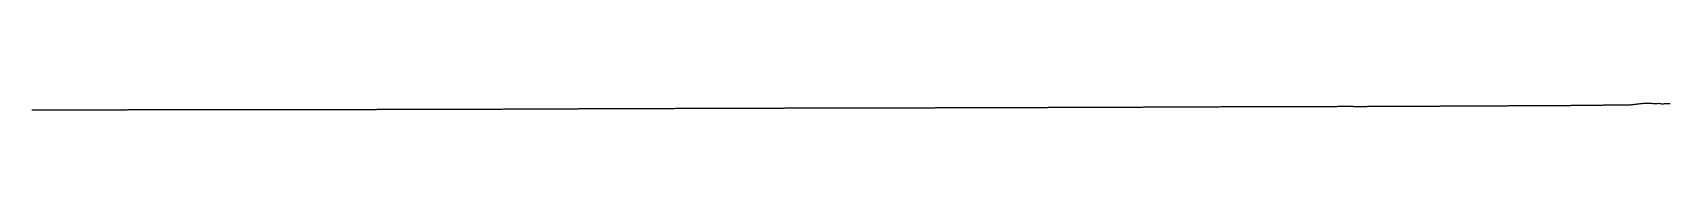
# Model space of a CAD drawing. Extents: x 0 to 68935, y -1199 to 36.
# Drawn here: x 34468 to 68935, y -102 to 36 of the extents above; entities that cross this region are included whole.
import ezdxf

# ---------------------------------------------------------------- set-up
doc = ezdxf.new("R2010")
doc.units = 0
doc.layers.add('DEM_20px_m', color=1, linetype='CONTINUOUS')

msp = doc.modelspace()

# ---------------------------------------------------------------- linework, layer by layer
at = {"layer": 'DEM_20px_m', "color": 7}
msp.add_polyline3d([(34449, -100, 0), (34469, -100, 0), (34489, -100, 0), (34509, -100, 0), (34529, -100, 0), (34549, -101, 0), (34569, -101, 0), (34589, -101, 0), (34609, -101, 0), (34629, -101, 0), (34649, -101, 0), (34669, -101, 0), (34690, -101, 0), (34710, -101, 0), (34730, -101, 0), (34750, -102, 0), (34770, -102, 0), (34790, -102, 0), (34810, -102, 0), (34830, -102, 0), (34850, -102, 0), (34870, -102, 0), (34890, -102, 0), (34911, -102, 0), (34931, -102, 0), (34951, -102, 0), (34971, -101, 0), (34991, -101, 0), (35011, -101, 0), (35031, -101, 0), (35051, -101, 0), (35071, -101, 0), (35091, -101, 0), (35111, -101, 0), (35132, -101, 0), (35152, -101, 0), (35172, -101, 0), (35192, -101, 0), (35212, -101, 0), (35232, -101, 0), (35252, -101, 0), (35272, -100, 0), (35292, -100, 0), (35312, -100, 0), (35332, -100, 0), (35352, -100, 0), (35373, -100, 0), (35393, -100, 0), (35413, -100, 0), (35433, -100, 0), (35453, -100, 0), (35473, -100, 0), (35493, -100, 0), (35513, -100, 0), (35533, -100, 0), (35553, -100, 0), (35573, -100, 0), (35594, -100, 0), (35614, -100, 0), (35634, -100, 0), (35654, -100, 0), (35674, -100, 0), (35694, -100, 0), (35714, -100, 0), (35734, -100, 0), (35754, -100, 0), (35774, -100, 0), (35794, -100, 0), (35815, -100, 0), (35835, -100, 0), (35855, -100, 0), (35875, -100, 0), (35895, -100, 0), (35915, -100, 0), (35935, -100, 0), (35955, -100, 0), (35975, -100, 0), (35995, -100, 0), (36015, -100, 0), (36036, -100, 0), (36056, -100, 0), (36076, -100, 0), (36096, -100, 0), (36116, -100, 0), (36136, -100, 0), (36156, -100, 0), (36176, -100, 0), (36196, -100, 0), (36216, -100, 0), (36236, -100, 0), (36256, -100, 0), (36277, -100, 0), (36297, -100, 0), (36317, -100, 0), (36337, -100, 0), (36357, -100, 0), (36377, -100, 0), (36397, -100, 0), (36417, -100, 0), (36437, -100, 0), (36457, -100, 0), (36477, -99, 0), (36498, -99, 0), (36518, -99, 0), (36538, -99, 0), (36558, -99, 0), (36578, -99, 0), (36598, -99, 0), (36618, -98, 0), (36638, -98, 0), (36658, -98, 0), (36678, -98, 0), (36698, -98, 0), (36719, -98, 0), (36739, -98, 0), (36759, -97, 0), (36779, -97, 0), (36799, -97, 0), (36819, -97, 0), (36839, -97, 0), (36859, -97, 0), (36879, -96, 0), (36899, -96, 0), (36919, -96, 0), (36939, -96, 0), (36960, -96, 0), (36980, -96, 0), (37000, -96, 0), (37020, -96, 0), (37040, -96, 0), (37060, -96, 0), (37080, -96, 0), (37100, -95, 0), (37120, -95, 0), (37140, -95, 0), (37160, -95, 0), (37181, -95, 0), (37201, -95, 0), (37221, -95, 0), (37241, -95, 0), (37261, -95, 0), (37281, -95, 0), (37301, -95, 0), (37321, -95, 0), (37341, -95, 0), (37361, -95, 0), (37381, -95, 0), (37402, -95, 0), (37422, -95, 0), (37442, -95, 0), (37462, -95, 0), (37482, -95, 0), (37502, -95, 0), (37522, -95, 0), (37542, -95, 0), (37562, -95, 0), (37582, -95, 0), (37602, -95, 0), (37622, -95, 0), (37643, -95, 0), (37663, -95, 0), (37683, -95, 0), (37703, -95, 0), (37723, -95, 0), (37743, -95, 0), (37763, -95, 0), (37783, -95, 0), (37803, -95, 0), (37823, -95, 0), (37843, -95, 0), (37864, -95, 0), (37884, -95, 0), (37904, -95, 0), (37924, -95, 0), (37944, -95, 0), (37964, -95, 0), (37984, -95, 0), (38004, -95, 0), (38024, -95, 0), (38044, -95, 0), (38064, -95, 0), (38085, -95, 0), (38105, -95, 0), (38125, -95, 0), (38145, -95, 0), (38165, -95, 0), (38185, -95, 0), (38205, -95, 0), (38225, -95, 0), (38245, -95, 0), (38265, -95, 0), (38285, -95, 0), (38306, -95, 0), (38326, -95, 0), (38346, -95, 0), (38366, -95, 0), (38386, -95, 0), (38406, -95, 0), (38426, -95, 0), (38446, -95, 0), (38466, -95, 0), (38486, -95, 0), (38506, -95, 0), (38526, -95, 0), (38547, -95, 0), (38567, -95, 0), (38587, -95, 0), (38607, -95, 0), (38627, -96, 0), (38647, -96, 0), (38667, -96, 0), (38687, -96, 0), (38707, -96, 0), (38727, -96, 0), (38747, -96, 0), (38768, -97, 0), (38788, -97, 0), (38808, -97, 0), (38828, -97, 0), (38848, -97, 0), (38868, -97, 0), (38888, -98, 0), (38908, -98, 0), (38928, -98, 0), (38948, -98, 0), (38968, -98, 0), (38989, -98, 0), (39009, -98, 0), (39029, -98, 0), (39049, -98, 0), (39069, -98, 0), (39089, -98, 0), (39109, -98, 0), (39129, -98, 0), (39149, -98, 0), (39169, -98, 0), (39189, -98, 0), (39209, -98, 0), (39230, -98, 0), (39250, -98, 0), (39270, -98, 0), (39290, -98, 0), (39310, -98, 0), (39330, -98, 0), (39350, -98, 0), (39370, -98, 0), (39390, -98, 0), (39410, -98, 0), (39430, -98, 0), (39451, -97, 0), (39471, -97, 0), (39491, -97, 0), (39511, -97, 0), (39531, -97, 0), (39551, -97, 0), (39571, -97, 0), (39591, -97, 0), (39611, -97, 0), (39631, -97, 0), (39651, -97, 0), (39672, -97, 0), (39692, -97, 0), (39712, -97, 0), (39732, -97, 0), (39752, -97, 0), (39772, -98, 0), (39792, -98, 0), (39812, -98, 0), (39832, -98, 0), (39852, -98, 0), (39872, -98, 0), (39893, -98, 0), (39913, -98, 0), (39933, -98, 0), (39953, -98, 0), (39973, -98, 0), (39993, -98, 0), (40013, -97, 0), (40033, -97, 0), (40053, -97, 0), (40073, -97, 0), (40093, -96, 0), (40113, -96, 0), (40134, -96, 0), (40154, -96, 0), (40174, -96, 0), (40194, -96, 0), (40214, -96, 0), (40234, -95, 0), (40254, -95, 0), (40274, -95, 0), (40294, -95, 0), (40314, -95, 0), (40334, -95, 0), (40355, -95, 0), (40375, -95, 0), (40395, -95, 0), (40415, -95, 0), (40435, -95, 0), (40455, -95, 0), (40475, -95, 0), (40495, -95, 0), (40515, -95, 0), (40535, -95, 0), (40555, -95, 0), (40576, -95, 0), (40596, -95, 0), (40616, -95, 0), (40636, -95, 0), (40656, -95, 0), (40676, -94, 0), (40696, -94, 0), (40716, -94, 0), (40736, -94, 0), (40756, -94, 0), (40776, -94, 0), (40796, -94, 0), (40817, -94, 0), (40837, -94, 0), (40857, -94, 0), (40877, -94, 0), (40897, -94, 0), (40917, -94, 0), (40937, -94, 0), (40957, -94, 0), (40977, -94, 0), (40997, -94, 0), (41017, -94, 0), (41038, -94, 0), (41058, -94, 0), (41078, -94, 0), (41098, -94, 0), (41118, -94, 0), (41138, -94, 0), (41158, -94, 0), (41178, -94, 0), (41198, -94, 0), (41218, -94, 0), (41238, -94, 0), (41259, -94, 0), (41279, -94, 0), (41299, -94, 0), (41319, -94, 0), (41339, -94, 0), (41359, -94, 0), (41379, -94, 0), (41399, -94, 0), (41419, -94, 0), (41439, -94, 0), (41459, -94, 0), (41480, -94, 0), (41500, -94, 0), (41520, -94, 0), (41540, -93, 0), (41560, -93, 0), (41580, -93, 0), (41600, -93, 0), (41621, -93, 0), (41642, -93, 0), (41663, -93, 0), (41683, -93, 0), (41704, -93, 0), (41725, -92, 0), (41746, -92, 0), (41767, -92, 0), (41788, -92, 0), (41808, -92, 0), (41829, -92, 0), (41850, -92, 0), (41871, -92, 0), (41892, -92, 0), (41913, -92, 0), (41933, -92, 0), (41954, -92, 0), (41975, -92, 0), (41996, -92, 0), (42017, -91, 0), (42038, -91, 0), (42058, -91, 0), (42079, -91, 0), (42100, -91, 0), (42100, -91, 0), (42121, -91, 0), (42142, -91, 0), (42163, -90, 0), (42183, -90, 0), (42204, -90, 0), (42225, -90, 0), (42246, -90, 0), (42267, -90, 0), (42288, -90, 0), (42308, -90, 0), (42329, -90, 0), (42350, -90, 0), (42371, -90, 0), (42392, -90, 0), (42413, -90, 0), (42433, -90, 0), (42454, -91, 0), (42475, -91, 0), (42496, -90, 0), (42517, -91, 0), (42538, -91, 0), (42558, -91, 0), (42579, -90, 0), (42600, -91, 0), (42621, -91, 0), (42642, -91, 0), (42663, -91, 0), (42684, -91, 0), (42704, -91, 0), (42725, -91, 0), (42746, -91, 0), (42767, -90, 0), (42788, -90, 0), (42809, -90, 0), (42829, -90, 0), (42850, -90, 0), (42871, -90, 0), (42892, -90, 0), (42913, -90, 0), (42934, -90, 0), (42954, -90, 0), (42975, -90, 0), (42996, -90, 0), (43017, -90, 0), (43038, -90, 0), (43059, -90, 0), (43079, -90, 0), (43100, -90, 0), (43123, -90, 0), (43145, -90, 0), (43167, -89, 0), (43189, -89, 0), (43211, -89, 0), (43234, -89, 0), (43256, -89, 0), (43278, -89, 0), (43300, -89, 0), (43323, -89, 0), (43345, -89, 0), (43367, -89, 0), (43389, -89, 0), (43412, -89, 0), (43434, -89, 0), (43456, -89, 0), (43478, -89, 0), (43500, -88, 0), (43523, -88, 0), (43545, -88, 0), (43567, -88, 0), (43589, -88, 0), (43612, -88, 0), (43634, -88, 0), (43656, -88, 0), (43678, -88, 0), (43700, -88, 0), (43723, -88, 0), (43745, -88, 0), (43767, -88, 0), (43791, -88, 0), (43815, -87, 0), (43839, -87, 0), (43862, -87, 0), (43886, -87, 0), (43910, -87, 0), (43934, -87, 0), (43958, -87, 0), (43981, -87, 0), (44005, -87, 0), (44029, -87, 0), (44053, -87, 0), (44077, -87, 0), (44101, -87, 0), (44123, -87, 0), (44146, -87, 0), (44169, -87, 0), (44192, -86, 0), (44215, -86, 0), (44237, -86, 0), (44260, -86, 0), (44283, -86, 0), (44306, -86, 0), (44329, -86, 0), (44351, -86, 0), (44374, -85, 0), (44397, -85, 0), (44420, -85, 0), (44443, -85, 0), (44466, -85, 0), (44488, -85, 0), (44511, -85, 0), (44534, -85, 0), (44557, -84, 0), (44580, -84, 0), (44602, -84, 0), (44625, -84, 0), (44648, -84, 0), (44671, -83, 0), (44694, -83, 0), (44716, -83, 0), (44739, -83, 0), (44762, -83, 0), (44785, -83, 0), (44808, -83, 0), (44830, -83, 0), (44853, -83, 0), (44876, -82, 0), (44899, -82, 0), (44922, -82, 0), (44944, -82, 0), (44967, -82, 0), (44990, -82, 0), (45013, -82, 0), (45036, -82, 0), (45059, -82, 0), (45081, -82, 0), (45104, -81, 0), (45127, -81, 0), (45150, -81, 0), (45173, -81, 0), (45195, -81, 0), (45218, -81, 0), (45241, -81, 0), (45264, -81, 0), (45287, -81, 0), (45309, -81, 0), (45332, -80, 0), (45355, -80, 0), (45378, -80, 0), (45401, -80, 0), (45423, -80, 0), (45446, -80, 0), (45469, -80, 0), (45492, -80, 0), (45515, -80, 0), (45537, -80, 0), (45560, -80, 0), (45583, -80, 0), (45606, -80, 0), (45629, -80, 0), (45652, -80, 0), (45674, -79, 0), (45697, -79, 0), (45720, -79, 0), (45743, -79, 0), (45766, -79, 0), (45788, -79, 0), (45811, -79, 0), (45834, -79, 0), (45857, -79, 0), (45880, -79, 0), (45902, -79, 0), (45925, -79, 0), (45948, -79, 0), (45971, -78, 0), (45994, -78, 0), (46016, -78, 0), (46039, -78, 0), (46062, -78, 0), (46085, -78, 0), (46108, -78, 0), (46130, -78, 0), (46153, -78, 0), (46176, -78, 0), (46199, -78, 0), (46222, -78, 0), (46245, -78, 0), (46267, -78, 0), (46290, -78, 0), (46313, -78, 0), (46336, -77, 0), (46359, -77, 0), (46381, -77, 0), (46404, -77, 0), (46427, -77, 0), (46450, -77, 0), (46473, -77, 0), (46495, -76, 0), (46518, -76, 0), (46541, -76, 0), (46564, -76, 0), (46587, -76, 0), (46609, -76, 0), (46632, -76, 0), (46655, -76, 0), (46678, -76, 0), (46701, -76, 0), (46723, -76, 0), (46746, -76, 0), (46769, -76, 0), (46792, -76, 0), (46815, -76, 0), (46838, -75, 0), (46860, -75, 0), (46883, -75, 0), (46906, -75, 0), (46929, -75, 0), (46952, -75, 0), (46974, -75, 0), (46997, -75, 0), (47020, -75, 0), (47043, -75, 0), (47066, -75, 0), (47088, -75, 0), (47111, -75, 0), (47134, -75, 0), (47157, -75, 0), (47180, -75, 0), (47202, -75, 0), (47225, -74, 0), (47248, -74, 0), (47271, -74, 0), (47294, -74, 0), (47316, -74, 0), (47339, -74, 0), (47362, -74, 0), (47385, -74, 0), (47408, -74, 0), (47431, -74, 0), (47453, -74, 0), (47476, -74, 0), (47499, -73, 0), (47522, -73, 0), (47545, -73, 0), (47567, -73, 0), (47590, -73, 0), (47613, -73, 0), (47636, -73, 0), (47659, -73, 0), (47681, -73, 0), (47704, -73, 0), (47727, -73, 0), (47750, -72, 0), (47773, -72, 0), (47795, -72, 0), (47818, -72, 0), (47841, -72, 0), (47864, -72, 0), (47887, -72, 0), (47909, -72, 0), (47932, -72, 0), (47955, -72, 0), (47978, -72, 0), (48001, -71, 0), (48024, -71, 0), (48046, -71, 0), (48069, -71, 0), (48092, -71, 0), (48115, -71, 0), (48138, -71, 0), (48160, -71, 0), (48183, -71, 0), (48206, -71, 0), (48229, -71, 0), (48252, -71, 0), (48274, -71, 0), (48297, -71, 0), (48320, -70, 0), (48343, -70, 0), (48366, -70, 0), (48388, -70, 0), (48411, -70, 0), (48434, -70, 0), (48457, -70, 0), (48480, -70, 0), (48502, -70, 0), (48525, -70, 0), (48548, -70, 0), (48571, -70, 0), (48594, -70, 0), (48617, -70, 0), (48639, -70, 0), (48662, -70, 0), (48685, -70, 0), (48708, -70, 0), (48731, -70, 0), (48753, -69, 0), (48776, -69, 0), (48799, -69, 0), (48822, -69, 0), (48845, -69, 0), (48867, -69, 0), (48890, -69, 0), (48913, -69, 0), (48936, -69, 0), (48959, -69, 0), (48981, -69, 0), (49004, -68, 0), (49027, -68, 0), (49050, -68, 0), (49073, -68, 0), (49095, -68, 0), (49118, -68, 0), (49141, -68, 0), (49164, -68, 0), (49187, -68, 0), (49210, -68, 0), (49232, -68, 0), (49255, -68, 0), (49278, -68, 0), (49301, -67, 0), (49324, -67, 0), (49346, -67, 0), (49369, -67, 0), (49392, -67, 0), (49415, -67, 0), (49438, -67, 0), (49460, -67, 0), (49483, -67, 0), (49506, -67, 0), (49529, -67, 0), (49552, -67, 0), (49574, -67, 0), (49597, -67, 0), (49620, -67, 0), (49643, -67, 0), (49666, -67, 0), (49688, -67, 0), (49711, -66, 0), (49734, -66, 0), (49757, -66, 0), (49780, -66, 0), (49803, -66, 0), (49825, -66, 0), (49848, -66, 0), (49871, -66, 0), (49894, -66, 0), (49917, -66, 0), (49939, -66, 0), (49962, -66, 0), (49985, -66, 0), (50008, -65, 0), (50031, -65, 0), (50053, -65, 0), (50076, -65, 0), (50099, -65, 0), (50122, -65, 0), (50145, -65, 0), (50167, -65, 0), (50190, -65, 0), (50213, -65, 0), (50236, -65, 0), (50259, -65, 0), (50281, -65, 0), (50304, -64, 0), (50327, -64, 0), (50350, -64, 0), (50373, -64, 0), (50396, -64, 0), (50418, -64, 0), (50441, -64, 0), (50464, -64, 0), (50487, -64, 0), (50510, -64, 0), (50532, -64, 0), (50555, -64, 0), (50578, -64, 0), (50601, -64, 0), (50624, -64, 0), (50646, -64, 0), (50669, -63, 0), (50692, -63, 0), (50715, -63, 0), (50738, -63, 0), (50760, -63, 0), (50783, -63, 0), (50806, -63, 0), (50829, -63, 0), (50852, -63, 0), (50874, -63, 0), (50897, -63, 0), (50920, -63, 0), (50943, -63, 0), (50966, -63, 0), (50989, -63, 0), (51011, -63, 0), (51034, -63, 0), (51057, -63, 0), (51080, -62, 0), (51103, -62, 0), (51125, -62, 0), (51148, -62, 0), (51171, -62, 0), (51194, -62, 0), (51217, -62, 0), (51239, -62, 0), (51262, -62, 0), (51285, -62, 0), (51308, -62, 0), (51331, -62, 0), (51353, -62, 0), (51376, -62, 0), (51399, -62, 0), (51422, -61, 0), (51445, -61, 0), (51467, -61, 0), (51490, -61, 0), (51513, -61, 0), (51536, -61, 0), (51559, -61, 0), (51582, -61, 0), (51604, -61, 0), (51627, -61, 0), (51650, -61, 0), (51673, -61, 0), (51696, -61, 0), (51718, -61, 0), (51741, -61, 0), (51764, -61, 0), (51787, -61, 0), (51810, -61, 0), (51832, -61, 0), (51855, -61, 0), (51878, -61, 0), (51901, -61, 0), (51924, -60, 0), (51946, -60, 0), (51969, -60, 0), (51992, -60, 0), (52015, -60, 0), (52038, -60, 0), (52060, -60, 0), (52083, -60, 0), (52106, -60, 0), (52129, -60, 0), (52152, -60, 0), (52175, -60, 0), (52197, -60, 0), (52220, -60, 0), (52243, -60, 0), (52266, -60, 0), (52289, -60, 0), (52311, -60, 0), (52334, -60, 0), (52357, -60, 0), (52380, -59, 0), (52403, -59, 0), (52425, -59, 0), (52448, -59, 0), (52471, -59, 0), (52494, -59, 0), (52517, -59, 0), (52539, -59, 0), (52562, -59, 0), (52585, -59, 0), (52608, -59, 0), (52631, -59, 0), (52653, -59, 0), (52676, -59, 0), (52699, -59, 0), (52722, -59, 0), (52745, -59, 0), (52768, -59, 0), (52790, -59, 0), (52813, -59, 0), (52836, -59, 0), (52859, -59, 0), (52882, -58, 0), (52904, -58, 0), (52927, -58, 0), (52950, -58, 0), (52973, -58, 0), (52996, -58, 0), (53018, -58, 0), (53041, -58, 0), (53064, -58, 0), (53087, -58, 0), (53110, -58, 0), (53132, -58, 0), (53155, -58, 0), (53178, -58, 0), (53201, -58, 0), (53224, -58, 0), (53246, -58, 0), (53269, -58, 0), (53292, -58, 0), (53315, -58, 0), (53338, -58, 0), (53361, -58, 0), (53383, -58, 0), (53406, -58, 0), (53429, -58, 0), (53452, -58, 0), (53475, -57, 0), (53497, -57, 0), (53520, -57, 0), (53543, -57, 0), (53566, -57, 0), (53589, -57, 0), (53611, -57, 0), (53634, -57, 0), (53657, -57, 0), (53680, -57, 0), (53703, -57, 0), (53725, -57, 0), (53748, -57, 0), (53771, -57, 0), (53794, -57, 0), (53817, -57, 0), (53839, -57, 0), (53862, -57, 0), (53885, -57, 0), (53908, -57, 0), (53931, -57, 0), (53954, -57, 0), (53976, -57, 0), (53999, -57, 0), (54022, -56, 0), (54045, -56, 0), (54068, -56, 0), (54090, -56, 0), (54113, -56, 0), (54136, -56, 0), (54159, -56, 0), (54182, -56, 0), (54204, -56, 0), (54227, -56, 0), (54250, -56, 0), (54273, -56, 0), (54296, -56, 0), (54318, -56, 0), (54341, -56, 0), (54364, -56, 0), (54387, -56, 0), (54410, -56, 0), (54433, -56, 0), (54455, -56, 0), (54478, -55, 0), (54501, -55, 0), (54524, -55, 0), (54547, -55, 0), (54569, -55, 0), (54592, -55, 0), (54615, -55, 0), (54638, -55, 0), (54661, -55, 0), (54683, -55, 0), (54706, -55, 0), (54729, -54, 0), (54752, -54, 0), (54775, -54, 0), (54797, -54, 0), (54820, -54, 0), (54843, -54, 0), (54866, -54, 0), (54889, -54, 0), (54911, -54, 0), (54934, -54, 0), (54957, -54, 0), (54980, -54, 0), (55003, -53, 0), (55026, -53, 0), (55048, -53, 0), (55071, -53, 0), (55094, -53, 0), (55117, -53, 0), (55140, -53, 0), (55162, -53, 0), (55185, -53, 0), (55208, -53, 0), (55231, -53, 0), (55254, -53, 0), (55276, -52, 0), (55299, -52, 0), (55322, -52, 0), (55345, -52, 0), (55368, -52, 0), (55390, -52, 0), (55413, -52, 0), (55436, -52, 0), (55459, -52, 0), (55482, -52, 0), (55504, -52, 0), (55527, -52, 0), (55550, -52, 0), (55573, -51, 0), (55596, -51, 0), (55619, -51, 0), (55641, -51, 0), (55664, -51, 0), (55687, -51, 0), (55710, -51, 0), (55733, -51, 0), (55755, -51, 0), (55778, -51, 0), (55801, -51, 0), (55824, -51, 0), (55847, -50, 0), (55869, -50, 0), (55892, -50, 0), (55915, -50, 0), (55938, -50, 0), (55961, -50, 0), (55983, -50, 0), (56006, -50, 0), (56029, -50, 0), (56052, -50, 0), (56075, -50, 0), (56097, -50, 0), (56120, -50, 0), (56143, -49, 0), (56166, -49, 0), (56189, -49, 0), (56212, -49, 0), (56234, -49, 0), (56257, -49, 0), (56280, -49, 0), (56303, -49, 0), (56326, -49, 0), (56348, -49, 0), (56371, -49, 0), (56394, -49, 0), (56417, -49, 0), (56440, -48, 0), (56462, -48, 0), (56485, -48, 0), (56508, -48, 0), (56531, -48, 0), (56554, -48, 0), (56576, -48, 0), (56599, -48, 0), (56622, -48, 0), (56645, -48, 0), (56668, -48, 0), (56690, -48, 0), (56713, -48, 0), (56736, -48, 0), (56759, -48, 0), (56782, -47, 0), (56805, -47, 0), (56827, -47, 0), (56850, -47, 0), (56873, -47, 0), (56896, -47, 0), (56919, -47, 0), (56941, -47, 0), (56964, -47, 0), (56987, -47, 0), (57010, -47, 0), (57033, -47, 0), (57055, -46, 0), (57078, -46, 0), (57101, -46, 0), (57124, -46, 0), (57147, -46, 0), (57169, -46, 0), (57192, -46, 0), (57215, -46, 0), (57238, -46, 0), (57261, -46, 0), (57283, -46, 0), (57306, -46, 0), (57329, -46, 0), (57352, -46, 0), (57375, -46, 0), (57398, -45, 0), (57420, -45, 0), (57443, -45, 0), (57466, -45, 0), (57489, -45, 0), (57512, -45, 0), (57534, -45, 0), (57557, -45, 0), (57580, -45, 0), (57603, -44, 0), (57626, -44, 0), (57648, -44, 0), (57671, -44, 0), (57694, -44, 0), (57717, -44, 0), (57740, -44, 0), (57762, -44, 0), (57785, -44, 0), (57808, -44, 0), (57831, -44, 0), (57854, -43, 0), (57876, -43, 0), (57899, -43, 0), (57922, -43, 0), (57945, -43, 0), (57968, -43, 0), (57991, -43, 0), (58013, -43, 0), (58036, -43, 0), (58059, -42, 0), (58082, -42, 0), (58105, -42, 0), (58127, -42, 0), (58150, -42, 0), (58173, -42, 0), (58196, -42, 0), (58219, -42, 0), (58241, -42, 0), (58264, -42, 0), (58287, -41, 0), (58310, -41, 0), (58333, -41, 0), (58355, -41, 0), (58378, -41, 0), (58401, -41, 0), (58424, -41, 0), (58447, -41, 0), (58469, -41, 0), (58492, -40, 0), (58515, -40, 0), (58538, -40, 0), (58561, -40, 0), (58561, -40, 0), (58584, -40, 0), (58607, -40, 0), (58630, -40, 0), (58654, -40, 0), (58677, -40, 0), (58700, -40, 0), (58724, -39, 0), (58747, -39, 0), (58770, -39, 0), (58793, -39, 0), (58817, -39, 0), (58840, -39, 0), (58863, -39, 0), (58886, -39, 0), (58910, -39, 0), (58934, -39, 0), (58959, -39, 0), (58984, -38, 0), (59009, -38, 0), (59034, -38, 0), (59059, -38, 0), (59084, -38, 0), (59109, -38, 0), (59134, -38, 0), (59159, -38, 0), (59184, -38, 0), (59209, -38, 0), (59233, -37, 0), (59258, -37, 0), (59285, -37, 0), (59312, -37, 0), (59339, -37, 0), (59366, -37, 0), (59393, -37, 0), (59419, -37, 0), (59446, -37, 0), (59473, -36, 0), (59500, -36, 0), (59527, -36, 0), (59554, -36, 0), (59580, -36, 0), (59607, -36, 0), (59636, -36, 0), (59665, -36, 0), (59694, -35, 0), (59724, -35, 0), (59753, -35, 0), (59782, -35, 0), (59811, -35, 0), (59840, -34, 0), (59869, -34, 0), (59898, -34, 0), (59927, -34, 0), (59956, -34, 0), (59985, -34, 0), (60014, -34, 0), (60043, -34, 0), (60072, -34, 0), (60101, -34, 0), (60131, -34, 0), (60160, -34, 0), (60189, -34, 0), (60218, -34, 0), (60247, -34, 0), (60276, -34, 0), (60305, -34, 0), (60332, -34, 0), (60359, -34, 0), (60385, -34, 0), (60412, -34, 0), (60439, -34, 0), (60466, -34, 0), (60493, -34, 0), (60520, -34, 0), (60546, -33, 0), (60573, -33, 0), (60600, -33, 0), (60627, -33, 0), (60654, -33, 0), (60679, -33, 0), (60704, -33, 0), (60729, -33, 0), (60754, -33, 0), (60778, -33, 0), (60803, -33, 0), (60828, -33, 0), (60853, -33, 0), (60878, -33, 0), (60903, -33, 0), (60928, -33, 0), (60953, -32, 0), (60978, -32, 0), (61003, -32, 0), (61028, -32, 0), (61053, -32, 0), (61077, -32, 0), (61102, -32, 0), (61127, -32, 0), (61152, -32, 0), (61177, -32, 0), (61202, -32, 0), (61227, -32, 0), (61252, -32, 0), (61277, -32, 0), (61302, -32, 0), (61327, -32, 0), (61352, -32, 0), (61375, -32, 0), (61398, -31, 0), (61421, -31, 0), (61445, -31, 0), (61468, -31, 0), (61491, -31, 0), (61514, -31, 0), (61538, -31, 0), (61561, -31, 0), (61584, -31, 0), (61607, -31, 0), (61631, -31, 0), (61654, -30, 0), (61677, -30, 0), (61700, -30, 0), (61722, -30, 0), (61744, -30, 0), (61766, -30, 0), (61788, -30, 0), (61809, -30, 0), (61831, -30, 0), (61853, -30, 0), (61875, -30, 0), (61897, -30, 0), (61918, -30, 0), (61940, -29, 0), (61962, -29, 0), (61984, -29, 0), (62006, -29, 0), (62027, -29, 0), (62049, -29, 0), (62071, -29, 0), (62093, -29, 0), (62115, -29, 0), (62136, -29, 0), (62158, -29, 0), (62180, -29, 0), (62202, -29, 0), (62224, -29, 0), (62245, -29, 0), (62267, -30, 0), (62289, -30, 0), (62311, -30, 0), (62333, -30, 0), (62354, -30, 0), (62376, -30, 0), (62398, -30, 0), (62420, -30, 0), (62442, -30, 0), (62464, -30, 0), (62485, -30, 0), (62507, -30, 0), (62529, -30, 0), (62551, -30, 0), (62573, -29, 0), (62594, -28, 0), (62616, -28, 0), (62638, -28, 0), (62660, -28, 0), (62682, -27, 0), (62703, -27, 0), (62725, -27, 0), (62747, -27, 0), (62767, -26, 0), (62788, -26, 0), (62809, -26, 0), (62829, -26, 0), (62850, -26, 0), (62870, -26, 0), (62891, -26, 0), (62911, -26, 0), (62932, -26, 0), (62952, -26, 0), (62973, -25, 0), (62993, -25, 0), (63014, -25, 0), (63034, -25, 0), (63055, -25, 0), (63075, -25, 0), (63096, -25, 0), (63116, -25, 0), (63137, -25, 0), (63157, -25, 0), (63178, -25, 0), (63198, -25, 0), (63219, -25, 0), (63239, -25, 0), (63260, -25, 0), (63280, -24, 0), (63301, -24, 0), (63322, -24, 0), (63342, -24, 0), (63363, -24, 0), (63383, -24, 0), (63404, -24, 0), (63424, -24, 0), (63445, -24, 0), (63465, -24, 0), (63486, -24, 0), (63506, -24, 0), (63527, -24, 0), (63547, -24, 0), (63568, -24, 0), (63588, -24, 0), (63609, -24, 0), (63629, -24, 0), (63650, -24, 0), (63670, -24, 0), (63691, -24, 0), (63711, -24, 0), (63732, -24, 0), (63752, -24, 0), (63773, -23, 0), (63794, -23, 0), (63814, -23, 0), (63835, -23, 0), (63855, -23, 0), (63876, -23, 0), (63896, -23, 0), (63917, -23, 0), (63937, -23, 0), (63958, -23, 0), (63978, -23, 0), (63999, -23, 0), (64019, -23, 0), (64040, -23, 0), (64060, -23, 0), (64081, -23, 0), (64101, -22, 0), (64122, -22, 0), (64142, -22, 0), (64163, -22, 0), (64183, -22, 0), (64204, -22, 0), (64224, -22, 0), (64245, -22, 0), (64265, -22, 0), (64286, -22, 0), (64307, -22, 0), (64327, -21, 0), (64348, -21, 0), (64368, -21, 0), (64389, -21, 0), (64409, -21, 0), (64430, -21, 0), (64450, -21, 0), (64471, -21, 0), (64491, -21, 0), (64512, -21, 0), (64532, -20, 0), (64553, -20, 0), (64573, -20, 0), (64594, -20, 0), (64614, -20, 0), (64635, -20, 0), (64655, -20, 0), (64676, -20, 0), (64696, -20, 0), (64717, -20, 0), (64737, -20, 0), (64758, -20, 0), (64779, -20, 0), (64799, -20, 0), (64820, -20, 0), (64840, -20, 0), (64860, -20, 0), (64881, -19, 0), (64901, -19, 0), (64922, -19, 0), (64942, -19, 0), (64962, -19, 0), (64983, -19, 0), (65003, -19, 0), (65023, -19, 0), (65044, -19, 0), (65064, -18, 0), (65085, -18, 0), (65105, -18, 0), (65125, -18, 0), (65146, -18, 0), (65166, -18, 0), (65186, -18, 0), (65207, -18, 0), (65227, -18, 0), (65248, -17, 0), (65268, -17, 0), (65288, -17, 0), (65309, -17, 0), (65329, -17, 0), (65349, -17, 0), (65370, -17, 0), (65390, -16, 0), (65411, -16, 0), (65431, -16, 0), (65451, -16, 0), (65472, -16, 0), (65492, -16, 0), (65512, -16, 0), (65533, -15, 0), (65553, -15, 0), (65574, -15, 0), (65594, -15, 0), (65614, -15, 0), (65635, -15, 0), (65655, -15, 0), (65675, -14, 0), (65696, -14, 0), (65716, -14, 0), (65737, -14, 0), (65757, -14, 0), (65777, -14, 0), (65798, -14, 0), (65818, -13, 0), (65838, -13, 0), (65859, -13, 0), (65879, -13, 0), (65900, -13, 0), (65920, -13, 0), (65940, -13, 0), (65961, -13, 0), (65981, -13, 0), (66001, -12, 0), (66022, -12, 0), (66042, -12, 0), (66063, -12, 0), (66083, -12, 0), (66103, -12, 0), (66124, -12, 0), (66144, -11, 0), (66164, -11, 0), (66185, -11, 0), (66205, -11, 0), (66226, -11, 0), (66246, -11, 0), (66266, -11, 0), (66287, -10, 0), (66307, -10, 0), (66327, -10, 0), (66348, -10, 0), (66368, -10, 0), (66388, -10, 0), (66409, -10, 0), (66429, -10, 0), (66450, -10, 0), (66470, -10, 0), (66490, -10, 0), (66511, -10, 0), (66531, -10, 0), (66551, -10, 0), (66572, -10, 0), (66592, -10, 0), (66613, -10, 0), (66633, -10, 0), (66653, -10, 0), (66674, -10, 0), (66694, -10, 0), (66714, -10, 0), (66735, -10, 0), (66755, -10, 0), (66776, -10, 0), (66796, -9, 0), (66816, -9, 0), (66837, -9, 0), (66857, -8, 0), (66877, -8, 0), (66898, -8, 0), (66918, -7, 0), (66939, -7, 0), (66959, -7, 0), (66979, -6, 0), (67000, -6, 0), (67020, -6, 0), (67040, -6, 0), (67061, -6, 0), (67081, -6, 0), (67102, -5, 0), (67122, -5, 0), (67142, -5, 0), (67163, -5, 0), (67183, -5, 0), (67203, -5, 0), (67224, -5, 0), (67244, -5, 0), (67265, -5, 0), (67285, -5, 0), (67305, -5, 0), (67326, -5, 0), (67346, -5, 0), (67366, -5, 0), (67387, -5, 0), (67407, -4, 0), (67428, -4, 0), (67448, -3, 0), (67468, -3, 0), (67489, -2, 0), (67509, -2, 0), (67529, -1, 0), (67550, -1, 0), (67570, 0, 0), (67591, 0, 0), (67611, 1, 0), (67631, 1, 0), (67652, 2, 0), (67672, 2, 0), (67692, 2, 0), (67713, 3, 0), (67733, 3, 0), (67754, 4, 0), (67774, 4, 0), (67794, 5, 0), (67815, 5, 0), (67835, 5, 0), (67855, 5, 0), (67876, 5, 0), (67896, 5, 0), (67917, 5, 0), (67937, 5, 0), (67957, 5, 0), (67978, 5, 0), (67998, 5, 0), (68018, 5, 0), (68039, 5, 0), (68059, 5, 0), (68080, 5, 0), (68100, 5, 0), (68120, 7, 0), (68141, 9, 0), (68161, 11, 0), (68181, 13, 0), (68202, 15, 0), (68222, 15, 0), (68243, 20, 0), (68263, 24, 0), (68283, 25, 0), (68304, 28, 0), (68324, 30, 0), (68344, 30, 0), (68365, 34, 0), (68385, 34, 0), (68406, 35, 0), (68426, 35, 0), (68446, 35, 0), (68467, 35, 0), (68487, 35, 0), (68507, 35, 0), (68528, 36, 0), (68548, 36, 0), (68569, 28, 0), (68589, 29, 0), (68609, 30, 0), (68630, 30, 0), (68650, 30, 0), (68670, 33, 0), (68691, 35, 0), (68711, 32, 0), (68731, 29, 0), (68752, 25, 0), (68772, 25, 0), (68793, 26, 0), (68813, 30, 0), (68833, 30, 0), (68854, 30, 0), (68874, 30, 0), (68894, 30, 0), (68915, 30, 0), (68935, 31, 0)], dxfattribs=at)

doc.saveas('drawing.dxf')
